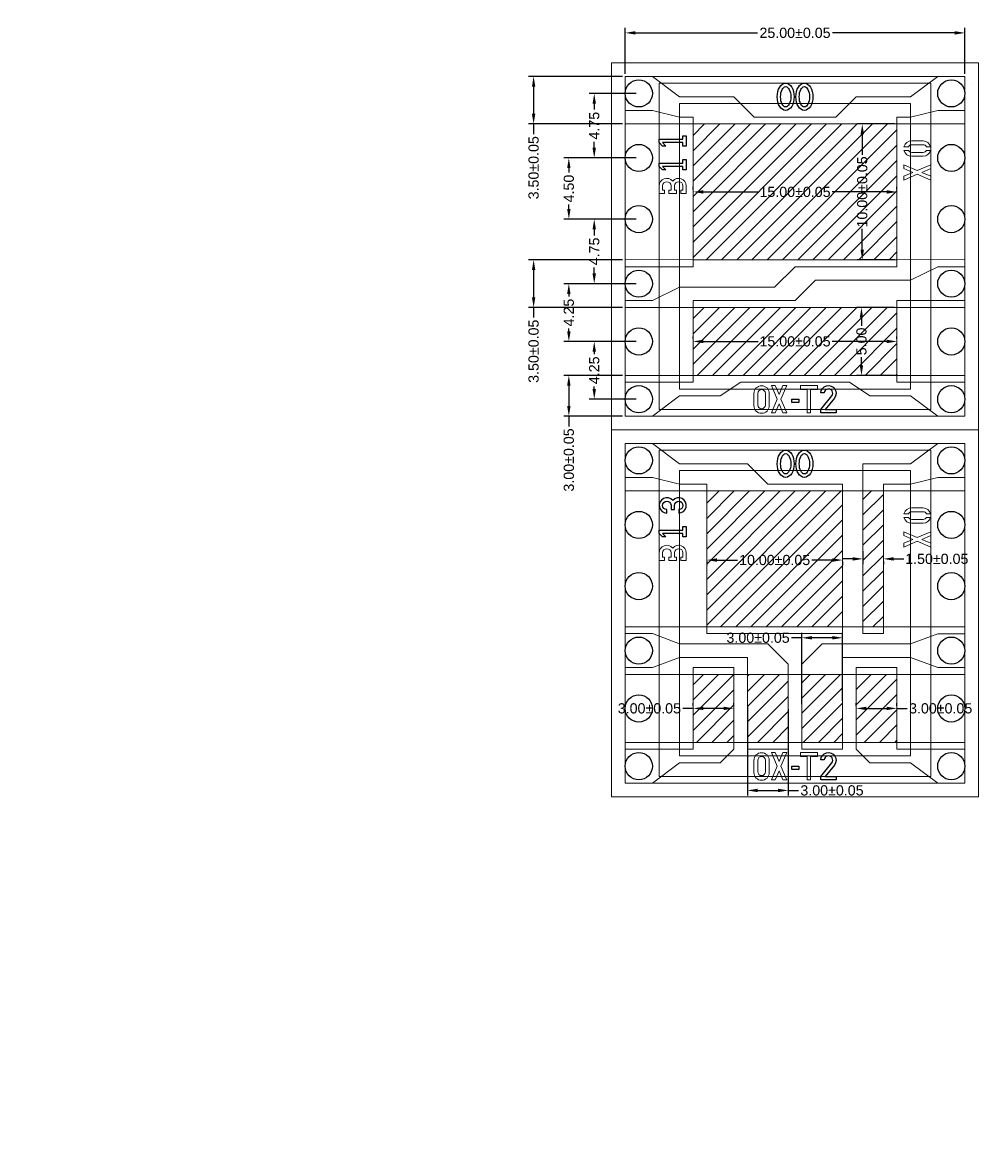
# Model space of a CAD drawing. Header units: millimetres. Extents: x -70 to 54, y -53 to 30.
# Drawn here: x -70.4 to -0.1, y -52.7 to 30 of the extents above; entities that cross this region are included whole.
import ezdxf

# ---------------------------------------------------------------- set-up
doc = ezdxf.new("R2010")
doc.units = ezdxf.units.MM
for name, color, linetype in [('Active Device Area', 171, 'Continuous'), ('Electrodes', 50, 'Continuous'), ('Encapsulation Can', 80, 'Continuous'), ('Glass Dimensions', 9, 'Continuous'), ('Glass Edges', 7, 'Continuous'), ('ITO', 4, 'Continuous'), ('ITO Dimensions', 132, 'Continuous'), ('Metal Dimensions', 12, 'Continuous'), ('Metal Mask edges', 1, 'Continuous')]:
    doc.layers.add(name, color=color, linetype=linetype)
doc.layers.add('Electrodes Dimensions', color=52, linetype='Continuous', lineweight=25)
doc.styles.add('DIMTEXT', font='arial.ttf')
doc.dimstyles.get("Standard").update_dxf_attribs({"dimscale": 0.15, "dimtxt": 5, "dimasz": 5, "dimexe": 2.5, "dimexo": 1.25, "dimgap": 1.25, "dimtad": 0, "dimzin": 0, "dimdsep": 46, "dimtxsty": 'DIMTEXT', "dimsah": 1, "dimcen": 4, "dimazin": 0, "dimtol": 1, "dimtp": 0.05, "dimtm": 0.05, "dimtfac": 1, "dimtofl": 0, "dimtmove": 0, "dimatfit": 3, "dimfxl": 1, "dimtolj": 1, "dimtzin": 0, "dimarcsym": 0})
doc.dimstyles.new('STANDARD$0', dxfattribs={"dimscale": 0.15, "dimtxt": 5, "dimasz": 5, "dimexe": 2.5, "dimexo": 1.25, "dimgap": 1.25, "dimtad": 0, "dimzin": 0, "dimdsep": 46, "dimtxsty": 'DIMTEXT', "dimsah": 1, "dimcen": 4, "dimazin": 0, "dimtol": 1, "dimtp": 0.05, "dimtm": 0.05, "dimtfac": 1, "dimtofl": 0, "dimtmove": 0, "dimatfit": 3, "dimfxl": 1, "dimtolj": 1, "dimtzin": 0, "dimarcsym": 0})

# ---------------------------------------------------------------- blocks, each defined once
blk = doc.blocks.new('*D4')
at = {"layer": 'ITO Dimensions', "color": 0, "linetype": 'ByBlock', "lineweight": -2, "transparency": 16777216}
for p, q in [((-6.188, 22.5), (-8.927, 22.5)), ((-8.552, 21.75), (-8.552, 20.225)), ((-8.552, 13.25), (-8.552, 14.775)), ((-6.188, 12.5), (-8.927, 12.5))]:
    blk.add_line(p, q, dxfattribs=at)
at = {"layer": 'ITO Dimensions', "color": 0, "transparency": 16777216}
for points in [[(-8.427, 21.75), (-8.677, 21.75), (-8.552, 22.5)], [(-8.677, 13.25), (-8.427, 13.25), (-8.552, 12.5)]]:
    blk.add_solid(points, dxfattribs=at)
at = {"layer": 'ITO Dimensions', "color": 0, "lineweight": 0, "transparency": 16777216, "insert": (-8.552, 17.5), "char_height": 0.75, "attachment_point": 5, "rotation": 90, "style": 'DIMTEXT'}
blk.add_mtext('\\A1;10.00%%p0.05', dxfattribs=at)
blk = doc.blocks.new('*D5')
at = {"layer": 'ITO Dimensions', "color": 0, "linetype": 'ByBlock', "lineweight": -2, "transparency": 16777216}
for p, q in [((-6.188, 9), (-8.985, 9)), ((-8.61, 8.25), (-8.61, 7.659)), ((-8.61, 4.75), (-8.61, 5.341)), ((-6.188, 4), (-8.985, 4))]:
    blk.add_line(p, q, dxfattribs=at)
at = {"layer": 'ITO Dimensions', "color": 0, "transparency": 16777216}
for points in [[(-8.485, 8.25), (-8.735, 8.25), (-8.61, 9)], [(-8.735, 4.75), (-8.485, 4.75), (-8.61, 4)]]:
    blk.add_solid(points, dxfattribs=at)
at = {"layer": 'ITO Dimensions', "color": 0, "lineweight": 0, "transparency": 16777216, "insert": (-8.61, 6.5), "char_height": 0.75, "attachment_point": 5, "rotation": 90, "style": 'DIMTEXT'}
blk.add_mtext('\\A1;5.00', dxfattribs=at)
blk = doc.blocks.new('*D6')
at = {"layer": 'Metal Dimensions', "color": 0, "linetype": 'ByBlock', "lineweight": -2, "transparency": 16777216}
for p, q in [((-21, 17.6875), (-21, 17.875)), ((-20.25, 17.5), (-16.22475, 17.5)), ((-6.75, 17.5), (-10.77525, 17.5)), ((-6, 17.6875), (-6, 17.875))]:
    blk.add_line(p, q, dxfattribs=at)
at = {"layer": 'Metal Dimensions', "color": 0, "transparency": 16777216}
for points in [[(-20.25, 17.625), (-20.25, 17.375), (-21, 17.5)], [(-6.75, 17.375), (-6.75, 17.625), (-6, 17.5)]]:
    blk.add_solid(points, dxfattribs=at)
at = {"layer": 'Metal Dimensions', "color": 0, "lineweight": 0, "transparency": 16777216, "insert": (-13.5, 17.5), "char_height": 0.75, "attachment_point": 5, "style": 'DIMTEXT'}
blk.add_mtext('\\A1;15.00%%p0.05', dxfattribs=at)
blk = doc.blocks.new('*D7')
at = {"layer": 'Metal Dimensions', "color": 0, "linetype": 'ByBlock', "lineweight": -2, "transparency": 16777216}
for p, q in [((-21, 6.6875), (-21, 6.875)), ((-6, 6.6875), (-6, 6.875)), ((-20.25, 6.5), (-16.22475, 6.5)), ((-6.75, 6.5), (-10.77525, 6.5))]:
    blk.add_line(p, q, dxfattribs=at)
at = {"layer": 'Metal Dimensions', "color": 0, "transparency": 16777216}
for points in [[(-20.25, 6.625), (-20.25, 6.375), (-21, 6.5)], [(-6.75, 6.375), (-6.75, 6.625), (-6, 6.5)]]:
    blk.add_solid(points, dxfattribs=at)
at = {"layer": 'Metal Dimensions', "color": 0, "lineweight": 0, "transparency": 16777216, "insert": (-13.5, 6.5), "char_height": 0.75, "attachment_point": 5, "style": 'DIMTEXT'}
blk.add_mtext('\\A1;15.00%%p0.05', dxfattribs=at)
blk = doc.blocks.new('*D8')
at = {"layer": 'Metal Dimensions', "color": 0, "linetype": 'ByBlock', "lineweight": -2, "transparency": 16777216}
for p, q in [((-20, -9.688), (-20, -9.96)), ((-19.25, -9.585), (-17.725, -9.585)), ((-10.75, -9.585), (-12.275, -9.585)), ((-10, -9.688), (-10, -9.96))]:
    blk.add_line(p, q, dxfattribs=at)
at = {"layer": 'Metal Dimensions', "color": 0, "transparency": 16777216}
for points in [[(-19.25, -9.46), (-19.25, -9.71), (-20, -9.585)], [(-10.75, -9.71), (-10.75, -9.46), (-10, -9.585)]]:
    blk.add_solid(points, dxfattribs=at)
at = {"layer": 'Metal Dimensions', "color": 0, "lineweight": 0, "transparency": 16777216, "insert": (-15, -9.585), "char_height": 0.75, "attachment_point": 5, "style": 'DIMTEXT'}
blk.add_mtext('\\A1;10.00%%p0.05', dxfattribs=at)
blk = doc.blocks.new('*D9')
at = {"layer": 'Metal Dimensions', "color": 0, "linetype": 'ByBlock', "lineweight": -2, "transparency": 16777216}
for p, q in [((-21, -20.5), (-21.75, -20.5)), ((-21, -20.3125), (-21, -20.125)), ((-18.75, -20.5), (-20.25, -20.5)), ((-18, -20.3125), (-18, -20.125))]:
    blk.add_line(p, q, dxfattribs=at)
at = {"layer": 'Metal Dimensions', "color": 0, "transparency": 16777216}
for points in [[(-20.25, -20.375), (-20.25, -20.625), (-21, -20.5)], [(-18.75, -20.625), (-18.75, -20.375), (-18, -20.5)]]:
    blk.add_solid(points, dxfattribs=at)
at = {"layer": 'Metal Dimensions', "color": 0, "lineweight": 0, "transparency": 16777216, "insert": (-24.218625, -20.5), "char_height": 0.75, "attachment_point": 5, "style": 'DIMTEXT'}
blk.add_mtext('\\A1;3.00%%p0.05', dxfattribs=at)
blk = doc.blocks.new('*D10')
at = {"layer": 'Metal Dimensions', "color": 0, "linetype": 'ByBlock', "lineweight": -2, "transparency": 16777216}
for p, q in [((-17, -20.312), (-17, -26.911)), ((-14, -20.562), (-14, -26.911)), ((-16.25, -26.536), (-14.75, -26.536)), ((-14, -26.536), (-13.25, -26.536))]:
    blk.add_line(p, q, dxfattribs=at)
at = {"layer": 'Metal Dimensions', "color": 0, "lineweight": 0, "transparency": 16777216}
for points in [[(-16.25, -26.411), (-16.25, -26.661), (-17, -26.536)], [(-14.75, -26.411), (-14.75, -26.661), (-14, -26.536)]]:
    blk.add_solid(points, dxfattribs=at)
at = {"layer": 'Metal Dimensions', "color": 0, "lineweight": 0, "transparency": 16777216, "insert": (-10.779, -26.536), "char_height": 0.75, "attachment_point": 5, "style": 'DIMTEXT'}
blk.add_mtext('\\A1;3.00±0.05', dxfattribs=at)
blk = doc.blocks.new('*D11')
at = {"layer": 'Metal Dimensions', "color": 0, "linetype": 'ByBlock', "lineweight": -2, "transparency": 16777216}
for p, q in [((-13, -15.304), (-13.75, -15.304)), ((-13, -20.188), (-13, -14.929)), ((-10.75, -15.304), (-12.25, -15.304)), ((-10, -19.938), (-10, -14.929))]:
    blk.add_line(p, q, dxfattribs=at)
at = {"layer": 'Metal Dimensions', "color": 0, "transparency": 16777216}
for points in [[(-12.25, -15.179), (-12.25, -15.429), (-13, -15.304)], [(-10.75, -15.429), (-10.75, -15.179), (-10, -15.304)]]:
    blk.add_solid(points, dxfattribs=at)
at = {"layer": 'Metal Dimensions', "color": 0, "lineweight": 0, "transparency": 16777216, "insert": (-16.219, -15.304), "char_height": 0.75, "attachment_point": 5, "style": 'DIMTEXT'}
blk.add_mtext('\\A1;3.00%%p0.05', dxfattribs=at)
blk = doc.blocks.new('*D12')
at = {"layer": 'Metal Dimensions', "color": 0, "linetype": 'ByBlock', "lineweight": -2, "transparency": 16777216}
for p, q in [((-9, -20.3125), (-9, -20.125)), ((-8.25, -20.5), (-6.75, -20.5)), ((-6, -20.3125), (-6, -20.125)), ((-6, -20.5), (-5.25, -20.5))]:
    blk.add_line(p, q, dxfattribs=at)
at = {"layer": 'Metal Dimensions', "color": 0, "transparency": 16777216}
for points in [[(-8.25, -20.375), (-8.25, -20.625), (-9, -20.5)], [(-6.75, -20.625), (-6.75, -20.375), (-6, -20.5)]]:
    blk.add_solid(points, dxfattribs=at)
at = {"layer": 'Metal Dimensions', "color": 0, "lineweight": 0, "transparency": 16777216, "insert": (-2.781375, -20.5), "char_height": 0.75, "attachment_point": 5, "style": 'DIMTEXT'}
blk.add_mtext('\\A1;3.00%%p0.05', dxfattribs=at)
blk = doc.blocks.new('*D13')
at = {"layer": 'Metal Dimensions', "color": 0, "linetype": 'ByBlock', "lineweight": -2, "transparency": 16777216}
for p, q in [((-8.5, -8.9375), (-8.5, -9.875)), ((-9.25, -9.5), (-10, -9.5)), ((-7, -9.6875), (-7, -9.875)), ((-6.25, -9.5), (-5.5, -9.5))]:
    blk.add_line(p, q, dxfattribs=at)
at = {"layer": 'Metal Dimensions', "color": 0, "transparency": 16777216}
for points in [[(-9.25, -9.625), (-9.25, -9.375), (-8.5, -9.5)], [(-6.25, -9.375), (-6.25, -9.625), (-7, -9.5)]]:
    blk.add_solid(points, dxfattribs=at)
at = {"layer": 'Metal Dimensions', "color": 0, "lineweight": 0, "transparency": 16777216, "insert": (-3.06625, -9.5), "char_height": 0.75, "attachment_point": 5, "style": 'DIMTEXT'}
blk.add_mtext('\\A1;1.50%%p0.05', dxfattribs=at)
blk = doc.blocks.new('*D22')
at = {"layer": 'Electrodes Dimensions', "color": 0, "linetype": 'ByBlock', "lineweight": -2, "transparency": 16777216}
for p, q in [((-25.187, 24.75), (-28.652, 24.75)), ((-28.277, 24), (-28.277, 23.554)), ((-28.277, 20.75), (-28.277, 21.196)), ((-25.187, 20), (-28.652, 20))]:
    blk.add_line(p, q, dxfattribs=at)
at = {"layer": 'Electrodes Dimensions', "color": 0, "lineweight": 0, "transparency": 16777216}
for points in [[(-28.402, 24), (-28.152, 24), (-28.277, 24.75)], [(-28.402, 20.75), (-28.152, 20.75), (-28.277, 20)]]:
    blk.add_solid(points, dxfattribs=at)
at = {"layer": 'Electrodes Dimensions', "color": 0, "transparency": 16777216, "insert": (-28.277, 22.375), "char_height": 0.75, "attachment_point": 5, "rotation": 90, "style": 'DIMTEXT'}
blk.add_mtext('\\A1;4.75', dxfattribs=at)
blk = doc.blocks.new('*D23')
at = {"layer": 'Electrodes Dimensions', "color": 0, "linetype": 'ByBlock', "lineweight": -2, "transparency": 16777216}
for p, q in [((-25.187, 20), (-30.521, 20)), ((-30.146, 19.25), (-30.146, 18.925)), ((-30.146, 16.25), (-30.146, 16.575)), ((-25.187, 15.5), (-30.521, 15.5))]:
    blk.add_line(p, q, dxfattribs=at)
at = {"layer": 'Electrodes Dimensions', "color": 0, "lineweight": 0, "transparency": 16777216}
for points in [[(-30.271, 19.25), (-30.021, 19.25), (-30.146, 20)], [(-30.271, 16.25), (-30.021, 16.25), (-30.146, 15.5)]]:
    blk.add_solid(points, dxfattribs=at)
at = {"layer": 'Electrodes Dimensions', "color": 0, "transparency": 16777216, "insert": (-30.146, 17.75), "char_height": 0.75, "attachment_point": 5, "rotation": 90, "style": 'DIMTEXT'}
blk.add_mtext('\\A1;4.50', dxfattribs=at)
blk = doc.blocks.new('*D24')
at = {"layer": 'Electrodes Dimensions', "color": 0, "linetype": 'ByBlock', "lineweight": -2, "transparency": 16777216}
for p, q in [((-25.187, 15.5), (-28.652, 15.5)), ((-28.277, 14.75), (-28.277, 14.304)), ((-28.277, 11.5), (-28.277, 11.946)), ((-25.187, 10.75), (-28.652, 10.75))]:
    blk.add_line(p, q, dxfattribs=at)
at = {"layer": 'Electrodes Dimensions', "color": 0, "lineweight": 0, "transparency": 16777216}
for points in [[(-28.402, 14.75), (-28.152, 14.75), (-28.277, 15.5)], [(-28.402, 11.5), (-28.152, 11.5), (-28.277, 10.75)]]:
    blk.add_solid(points, dxfattribs=at)
at = {"layer": 'Electrodes Dimensions', "color": 0, "transparency": 16777216, "insert": (-28.277, 13.125), "char_height": 0.75, "attachment_point": 5, "rotation": 90, "style": 'DIMTEXT'}
blk.add_mtext('\\A1;4.75', dxfattribs=at)
blk = doc.blocks.new('*D25')
at = {"layer": 'Electrodes Dimensions', "color": 0, "linetype": 'ByBlock', "lineweight": -2, "transparency": 16777216}
for p, q in [((-25.187, 10.75), (-30.521, 10.75)), ((-30.146, 10), (-30.146, 9.804)), ((-30.146, 7.25), (-30.146, 7.446)), ((-25.187, 6.5), (-30.521, 6.5))]:
    blk.add_line(p, q, dxfattribs=at)
at = {"layer": 'Electrodes Dimensions', "color": 0, "lineweight": 0, "transparency": 16777216}
for points in [[(-30.271, 10), (-30.021, 10), (-30.146, 10.75)], [(-30.271, 7.25), (-30.021, 7.25), (-30.146, 6.5)]]:
    blk.add_solid(points, dxfattribs=at)
at = {"layer": 'Electrodes Dimensions', "color": 0, "transparency": 16777216, "insert": (-30.146, 8.625), "char_height": 0.75, "attachment_point": 5, "rotation": 90, "style": 'DIMTEXT'}
blk.add_mtext('\\A1;4.25', dxfattribs=at)
blk = doc.blocks.new('*D26')
at = {"layer": 'Electrodes Dimensions', "color": 0, "linetype": 'ByBlock', "lineweight": -2, "transparency": 16777216}
for p, q in [((-25.187, 6.5), (-28.652, 6.5)), ((-28.277, 5.75), (-28.277, 5.554)), ((-28.277, 3), (-28.277, 3.196)), ((-25.187, 2.25), (-28.652, 2.25))]:
    blk.add_line(p, q, dxfattribs=at)
at = {"layer": 'Electrodes Dimensions', "color": 0, "lineweight": 0, "transparency": 16777216}
for points in [[(-28.402, 5.75), (-28.152, 5.75), (-28.277, 6.5)], [(-28.402, 3), (-28.152, 3), (-28.277, 2.25)]]:
    blk.add_solid(points, dxfattribs=at)
at = {"layer": 'Electrodes Dimensions', "color": 0, "transparency": 16777216, "insert": (-28.277, 4.375), "char_height": 0.75, "attachment_point": 5, "rotation": 90, "style": 'DIMTEXT'}
blk.add_mtext('\\A1;4.25', dxfattribs=at)
blk = doc.blocks.new('*D28')
at = {"layer": 'ITO Dimensions', "color": 0, "linetype": 'ByBlock', "lineweight": -2, "transparency": 16777216}
for p, q in [((-26.188, 26), (-33.113, 26)), ((-32.738, 25.25), (-32.738, 23.25)), ((-26.188, 22.5), (-33.113, 22.5)), ((-32.738, 22.5), (-32.738, 21.75))]:
    blk.add_line(p, q, dxfattribs=at)
at = {"layer": 'ITO Dimensions', "color": 0, "lineweight": 0, "transparency": 16777216}
for points in [[(-32.863, 25.25), (-32.613, 25.25), (-32.738, 26)], [(-32.863, 23.25), (-32.613, 23.25), (-32.738, 22.5)]]:
    blk.add_solid(points, dxfattribs=at)
at = {"layer": 'ITO Dimensions', "color": 0, "lineweight": 0, "transparency": 16777216, "insert": (-32.738, 19.279), "char_height": 0.75, "attachment_point": 5, "rotation": 90, "style": 'DIMTEXT'}
blk.add_mtext('\\A1;3.50±0.05', dxfattribs=at)
blk = doc.blocks.new('*D29')
at = {"layer": 'ITO Dimensions', "color": 0, "linetype": 'ByBlock', "lineweight": -2, "transparency": 16777216}
for p, q in [((-26.188, 4), (-30.521, 4)), ((-30.146, 3.25), (-30.146, 1.75)), ((-26.188, 1), (-30.521, 1)), ((-30.146, 1), (-30.146, 0.25))]:
    blk.add_line(p, q, dxfattribs=at)
at = {"layer": 'ITO Dimensions', "color": 0, "lineweight": 0, "transparency": 16777216}
for points in [[(-30.271, 3.25), (-30.021, 3.25), (-30.146, 4)], [(-30.271, 1.75), (-30.021, 1.75), (-30.146, 1)]]:
    blk.add_solid(points, dxfattribs=at)
at = {"layer": 'ITO Dimensions', "color": 0, "lineweight": 0, "transparency": 16777216, "insert": (-30.146, -2.221), "char_height": 0.75, "attachment_point": 5, "rotation": 90, "style": 'DIMTEXT'}
blk.add_mtext('\\A1;3.00±0.05', dxfattribs=at)
blk = doc.blocks.new('*D30')
at = {"layer": 'ITO Dimensions', "color": 0, "linetype": 'ByBlock', "lineweight": -2, "transparency": 16777216}
for p, q in [((-26.188, 12.5), (-33.113, 12.5)), ((-32.738, 11.75), (-32.738, 9.75)), ((-26.188, 9), (-33.113, 9)), ((-32.738, 9), (-32.738, 8.25))]:
    blk.add_line(p, q, dxfattribs=at)
at = {"layer": 'ITO Dimensions', "color": 0, "lineweight": 0, "transparency": 16777216}
for points in [[(-32.863, 11.75), (-32.613, 11.75), (-32.738, 12.5)], [(-32.863, 9.75), (-32.613, 9.75), (-32.738, 9)]]:
    blk.add_solid(points, dxfattribs=at)
at = {"layer": 'ITO Dimensions', "color": 0, "lineweight": 0, "transparency": 16777216, "insert": (-32.738, 5.779), "char_height": 0.75, "attachment_point": 5, "rotation": 90, "style": 'DIMTEXT'}
blk.add_mtext('\\A1;3.50±0.05', dxfattribs=at)
blk = doc.blocks.new('*D32')
at = {"layer": 'Glass Dimensions', "color": 0, "linetype": 'ByBlock', "lineweight": -2, "transparency": 16777216}
for p, q in [((-26, 26.188), (-26, 29.577)), ((-25.25, 29.202), (-16.269, 29.202)), ((-1.75, 29.202), (-10.731, 29.202)), ((-1, 26.188), (-1, 29.577))]:
    blk.add_line(p, q, dxfattribs=at)
at = {"layer": 'Glass Dimensions', "color": 0, "lineweight": 0, "transparency": 16777216}
for points in [[(-25.25, 29.327), (-25.25, 29.077), (-26, 29.202)], [(-1.75, 29.327), (-1.75, 29.077), (-1, 29.202)]]:
    blk.add_solid(points, dxfattribs=at)
at = {"layer": 'Glass Dimensions', "color": 0, "lineweight": 0, "transparency": 16777216, "insert": (-13.5, 29.202), "char_height": 0.75, "attachment_point": 5, "style": 'DIMTEXT'}
blk.add_mtext('\\A1;25.00±0.05', dxfattribs=at)

msp = doc.modelspace()

# ---------------------------------------------------------------- hatches: boundary and pattern name
at = {"layer": 'Active Device Area', "lineweight": 0}
h = msp.add_hatch(dxfattribs=at)
h.set_pattern_fill('ANSI31', color=256, scale=0.25)
h.paths.add_polyline_path([(-6, 22.5), (-21, 22.5), (-21, 12.514), (-6, 12.514)])
h.paths.add_polyline_path([(18.5, 22.5), (8.5, 22.5), (8.5, 12.5), (18.5, 12.5)])
h.paths.add_polyline_path([(-6, 9), (-21, 9), (-21, 4), (-6, 4)])
h.paths.add_polyline_path([(-10, -4.5), (-20, -4.5), (-20, -14.5), (-10, -14.5)])
h.paths.add_polyline_path([(-7, -4.5), (-8.5, -4.5), (-8.5, -14.5), (-7, -14.5)])
h.paths.add_polyline_path([(17.5, -4.5), (7.5, -4.5), (7.5, -14.5), (17.5, -14.5)])
h.paths.add_polyline_path([(19.5, -4.5), (18.5, -4.5), (18.5, -14.5), (19.5, -14.5)])
h.paths.add_polyline_path([(-18, -18), (-21, -18), (-21, -23), (-18, -23)])
h.paths.add_polyline_path([(-14, -18), (-17, -18), (-17, -23), (-14, -23)])
h.paths.add_polyline_path([(-10, -18), (-13, -18), (-13, -23), (-10, -23)])
h.paths.add_polyline_path([(-6, -18), (-9, -18), (-9, -23), (-6, -23)])
h.paths.add_polyline_path([(8.5, -18), (7.5, -18), (7.5, -23), (8.5, -23)])
h.paths.add_polyline_path([(10.5, -18), (9.5, -18), (9.5, -23), (10.5, -23)])
h.paths.add_polyline_path([(16.5, -18), (14.5, -18), (14.5, -23), (16.5, -23)])
h.paths.add_polyline_path([(19.5, -18), (17.5, -18), (17.5, -23), (19.5, -23)])
at = {"layer": 'Glass Dimensions', "lineweight": 0}
h = msp.add_hatch(dxfattribs=at)
h.set_pattern_fill('ANSI31', color=256, scale=0.25)
h.paths.add_polyline_path([(10.658, 16.99), (16.27, 16.99), (16.27, 18.536), (10.658, 18.536)], flags=9)
h.paths.add_polyline_path([(7.985, 6.222), (13.013, 6.222), (13.013, 7.767), (7.985, 7.767)], flags=9)
h.paths.add_polyline_path([(13.985, 6.222), (19.013, 6.222), (19.013, 7.767), (13.985, 7.767)], flags=9)
h.paths.add_polyline_path([(-7.774, 14.658), (-7.774, 20.27), (-9.319, 20.27), (-9.319, 14.658)], flags=9)
h.paths.add_polyline_path([(-7.832, 5.296), (-7.832, 7.71), (-9.377, 7.71), (-9.377, 5.296)], flags=9)
h.paths.add_polyline_path([(-16.342, 16.722), (-10.73, 16.722), (-10.73, 18.267), (-16.342, 18.267)], flags=9)
h.paths.add_polyline_path([(-16.342, 5.722), (-10.73, 5.722), (-10.73, 7.267), (-16.342, 7.267)], flags=9)
h.paths.add_polyline_path([(-17.842, -10.364), (-12.23, -10.364), (-12.23, -8.818), (-17.842, -8.818)], flags=9)
h.paths.add_polyline_path([(-26.734, -21.278), (-21.705, -21.278), (-21.705, -19.732), (-26.734, -19.732)], flags=9)
h.paths.add_polyline_path([(-13.294, -27.314), (-8.266, -27.314), (-8.266, -25.769), (-13.294, -25.769)], flags=9)
h.paths.add_polyline_path([(-18.734, -16.082), (-13.705, -16.082), (-13.705, -14.536), (-18.734, -14.536)], flags=9)
h.paths.add_polyline_path([(-5.297, -21.278), (-0.268, -21.278), (-0.268, -19.732), (-5.297, -19.732)], flags=9)
h.paths.add_polyline_path([(-5.617, -10.278), (-0.588, -10.278), (-0.588, -8.733), (-5.617, -8.733)], flags=9)
h.paths.add_polyline_path([(1.016, -21.175), (6.044, -21.175), (6.044, -19.63), (1.016, -19.63)], flags=9)
h.paths.add_polyline_path([(11.886, -27.364), (16.914, -27.364), (16.914, -25.818), (11.886, -25.818)], flags=9)
h.paths.add_polyline_path([(8.766, -16.274), (13.794, -16.274), (13.794, -14.728), (8.766, -14.728)], flags=9)
h.paths.add_polyline_path([(20.217, -21.278), (25.245, -21.278), (25.245, -19.733), (20.217, -19.733)], flags=9)
h.paths.add_polyline_path([(20.883, -10.604), (25.912, -10.604), (25.912, -9.058), (20.883, -9.058)], flags=9)
h.paths.add_polyline_path([(9.658, -10.278), (15.27, -10.278), (15.27, -8.733), (9.658, -8.733)], flags=9)
h.paths.add_polyline_path([(-27.499, 21.182), (-27.499, 23.596), (-29.044, 23.596), (-29.044, 21.182)], flags=9)
h.paths.add_polyline_path([(-29.367, 16.561), (-29.367, 18.975), (-30.913, 18.975), (-30.913, 16.561)], flags=9)
h.paths.add_polyline_path([(-27.499, 11.932), (-27.499, 14.346), (-29.044, 14.346), (-29.044, 11.932)], flags=9)
h.paths.add_polyline_path([(-29.367, 7.432), (-29.367, 9.846), (-30.913, 9.846), (-30.913, 7.432)], flags=9)
h.paths.add_polyline_path([(-27.499, 3.182), (-27.499, 5.596), (-29.044, 5.596), (-29.044, 3.182)], flags=9)
h.paths.add_polyline_path([(-31.96, 16.763), (-31.96, 21.792), (-33.505, 21.792), (-33.505, 16.763)], flags=9)
h.paths.add_polyline_path([(-29.368, -4.737), (-29.368, 0.292), (-30.913, 0.292), (-30.913, -4.737)], flags=9)
h.paths.add_polyline_path([(-31.96, 3.263), (-31.96, 8.292), (-33.505, 8.292), (-33.505, 3.263)], flags=9)
h.paths.add_polyline_path([(-16.3, 28.424), (-10.689, 28.424), (-10.689, 29.969), (-16.3, 29.969)], flags=9)
h.paths.add_polyline_path([(29.933, 10.7), (29.933, 16.311), (28.388, 16.311), (28.388, 10.7)], flags=9)
h.paths.add_polyline_path([(39.222, 10.635), (48.727, 10.635), (48.727, 12.696), (39.222, 12.696)], flags=9)
h.paths.add_polyline_path([(39.187, 14.168), (49.235, 14.168), (49.235, 16.228), (39.187, 16.228)], flags=9)
h.paths.add_polyline_path([(39.193, 17.493), (47.222, 17.493), (47.222, 19.554), (39.193, 19.554)], flags=9)
h.paths.add_polyline_path([(39.19, 20.54), (47.143, 20.54), (47.143, 22.601), (39.19, 22.601)], flags=9)
h.paths.add_polyline_path([(39.187, 23.844), (54.207, 23.844), (54.207, 25.905), (39.187, 25.905)], flags=9)
h.paths.add_polyline_path([(-69.955, -52.662), (-0.82, -52.662), (-0.82, -50.695), (-69.955, -50.695)], flags=9)
h.paths.add_polyline_path([(-70.233, -49.62), (-44.204, -49.62), (-44.204, -47.291), (-70.233, -47.291)], flags=9)
h.paths.add_polyline_path([(-70.358, -46.836), (3.451, -46.836), (3.451, -44.54), (-70.358, -44.54)], flags=9)
h.paths.add_polyline_path([(-69.942, -42.987), (14.114, -42.987), (14.114, -40.037), (-69.942, -40.037)], flags=9)

# ---------------------------------------------------------------- linework, layer by layer
at = {"layer": 'Active Device Area', "lineweight": 0}
for points in [[(-21, 22.5), (-6, 22.5), (-6, 12.514), (-21, 12.514)], [(-20, -4.5), (-10, -4.5), (-10, -14.5), (-20, -14.5)], [(-8.5, -4.5), (-7, -4.5), (-7, -14.5), (-8.5, -14.5)]]:
    msp.add_lwpolyline(points, close=True, dxfattribs=at)
at = {"layer": 'Electrodes'}
for centre in [(-25, 24.75), (-2, 24.75), (-25, 20), (-2, 20), (-25, 15.5), (-2, 15.5), (-25, 10.75), (-2, 10.75), (-25, 6.5), (-2, 6.5), (-25, 2.25), (-2, 2.25), (-25, -2.25), (-2, -2.25), (-25, -7), (-2, -7), (-25, -11.5), (-2, -11.5), (-25, -16.25), (-2, -16.25), (-25, -20.5), (-2, -20.5), (-25, -24.75), (-2, -24.75)]:
    msp.add_circle(centre, 1, dxfattribs=at)
at = {"layer": 'Encapsulation Can', "linetype": 'Continuous', "lineweight": 0}
for p, q in [((-23.5, 25.5, 0.55), (-23.5, 25.5, -0.55)), ((-3.5, 25.5, 0.55), (-3.5, 25.5, -0.55)), ((-0.5, 25.5, 0.55), (-0.5, 25.5, -0.55)), ((-22, 24, 0.55), (-22, 24)), ((-5, 24, 0.55), (-5, 24)), ((-22, 3, 0.55), (-22, 3)), ((-5, 3, 0.55), (-5, 3)), ((-23.5, 1.5, 0.55), (-23.5, 1.5, -0.55)), ((-3.5, 1.5, 0.55), (-3.5, 1.5, -0.55)), ((-0.5, 1.5, 0.55), (-0.5, 1.5, -0.55)), ((-23.5, -1.5, 0.55), (-23.5, -1.5, -0.55)), ((-3.5, -1.5, 0.55), (-3.5, -1.5, -0.55)), ((-22, -3, 0.55), (-22, -3)), ((-5, -3, 0.55), (-5, -3)), ((-22, -24, 0.55), (-22, -24)), ((-5, -24, 0.55), (-5, -24)), ((-23.5, -25.5, 0.55), (-23.5, -25.5, -0.55)), ((-3.5, -25.5, 0.55), (-3.5, -25.5, -0.55))]:
    msp.add_line(p, q, dxfattribs=at)
at = {"layer": 'Encapsulation Can', "linetype": 'Continuous', "lineweight": 0, "flags": 128}
for points in [[(-23.5, 25.5), (-3.5, 25.5), (-3.5, 1.5), (-23.5, 1.5)], [(-23.5, 25.5), (-3.5, 25.5), (-3.5, 1.5), (-23.5, 1.5)], [(-22, 24), (-5, 24), (-5, 3), (-22, 3)], [(-22, 24), (-5, 24), (-5, 3), (-22, 3)], [(-23.5, -1.5), (-3.5, -1.5), (-3.5, -25.5), (-23.5, -25.5)], [(-23.5, -1.5), (-3.5, -1.5), (-3.5, -25.5), (-23.5, -25.5)], [(-22, -3), (-5, -3), (-5, -24), (-22, -24)], [(-22, -3), (-5, -3), (-5, -24), (-22, -24)]]:
    msp.add_lwpolyline(points, close=True, dxfattribs=at)
at = {"layer": 'Glass Edges', "linetype": 'Continuous', "lineweight": 0, "flags": 128}
for points in [[(-26, 26), (-1, 26), (-1, 1), (-26, 1)], [(-26, -1), (-1, -1), (-1, -26), (-26, -26)]]:
    msp.add_lwpolyline(points, close=True, dxfattribs=at)
at = {"layer": 'ITO', "linetype": 'Continuous', "lineweight": 0, "flags": 128}
for points in [[(-26, 22.5), (-1, 22.5), (-1, 12.517), (-26, 12.5), (-26, 22.5)], [(-26, 9), (-26, 4), (-1, 4), (-1, 9), (-3, 9), (-5, 9), (-22, 9), (-24, 9), (-26, 9)], [(-26, -4.5), (-1, -4.5), (-1, -14.5), (-26, -14.5), (-26, -4.5)], [(-26, -18), (-26, -23), (-1, -23), (-1, -18), (-26, -18)]]:
    msp.add_lwpolyline(points, dxfattribs=at)
at = {"layer": 'ITO', "lineweight": 0}
for points in [[(-16.521, 2.678), (-16.521, 1.775, 1), (-15.396, 1.775), (-15.396, 2.678, 1), (-16.521, 2.678)], [(-16.24, 2.678), (-16.24, 1.834, 1), (-15.677, 1.834), (-15.677, 2.678, 1), (-16.24, 2.678)], [(-16.521, -24.322), (-16.521, -25.225, 1), (-15.396, -25.225), (-15.396, -24.322, 1), (-16.521, -24.322)], [(-16.24, -24.322), (-16.24, -25.166, 1), (-15.677, -25.166), (-15.677, -24.322, 1), (-16.24, -24.322)]]:
    msp.add_lwpolyline(points, format="xyb", close=True, dxfattribs=at)
for points in [[(-15.24, 1.25), (-14.818, 2.25), (-15.24, 3.25), (-14.959, 3.25), (-14.678, 2.584), (-14.395, 3.25), (-14.115, 3.25), (-14.537, 2.25), (-14.115, 1.25), (-14.395, 1.25), (-14.678, 1.919), (-14.959, 1.25), (-15.24, 1.25)], [(-15.24, 3.25), (-14.959, 3.25), (-14.678, 2.584), (-14.395, 3.25), (-14.115, 3.25), (-14.537, 2.25), (-14.115, 1.25), (-14.395, 1.25), (-14.678, 1.919), (-14.959, 1.25), (-15.24, 1.25), (-14.818, 2.25), (-15.24, 3.25)], [(-13.105, 3.25), (-11.855, 3.25), (-11.855, 2.959), (-12.355, 2.959), (-12.355, 1.25), (-12.605, 1.25), (-12.605, 2.959), (-13.105, 2.959), (-13.105, 3.25)], [(-15.24, -25.75), (-14.818, -24.75), (-15.24, -23.75), (-14.959, -23.75), (-14.678, -24.416), (-14.395, -23.75), (-14.115, -23.75), (-14.537, -24.75), (-14.115, -25.75), (-14.395, -25.75), (-14.678, -25.081), (-14.959, -25.75), (-15.24, -25.75)], [(-15.24, -23.75), (-14.959, -23.75), (-14.678, -24.416), (-14.395, -23.75), (-14.115, -23.75), (-14.537, -24.75), (-14.115, -25.75), (-14.395, -25.75), (-14.678, -25.081), (-14.959, -25.75), (-15.24, -25.75), (-14.818, -24.75), (-15.24, -23.75)], [(-13.105, -23.75), (-11.855, -23.75), (-11.855, -24.041), (-12.355, -24.041), (-12.355, -25.75), (-12.605, -25.75), (-12.605, -24.041), (-13.105, -24.041), (-13.105, -23.75)]]:
    msp.add_lwpolyline(points, close=True, dxfattribs=at)
at = {"layer": 'ITO', "linetype": 'Continuous', "lineweight": -2, "flags": 128}
for points in [[(-11.605, 2.711, -1.385982), (-10.606, 2.332), (-11.285, 1.498), (-10.479, 1.498), (-10.479, 1.25), (-11.605, 1.25), (-11.605, 1.498), (-10.799, 2.489, 1.359759), (-11.355, 2.711), (-11.605, 2.711)], [(-11.605, -24.289, -1.385982), (-10.606, -24.668), (-11.285, -25.502), (-10.479, -25.502), (-10.479, -25.75), (-11.605, -25.75), (-11.605, -25.502), (-10.799, -24.511, 1.359759), (-11.355, -24.289), (-11.605, -24.289)]]:
    msp.add_lwpolyline(points, format="xyb", dxfattribs=at)
for points in [[(-13.729, 2.25), (-13.229, 2.25), (-13.229, 2), (-13.729, 2)], [(-13.729, -24.75), (-13.229, -24.75), (-13.229, -25), (-13.729, -25)]]:
    msp.add_lwpolyline(points, close=True, dxfattribs=at)
at = {"layer": 'ITO', "linetype": 'Continuous', "lineweight": -2}
for centre, major_axis, ratio in [((-14.188, 24.5), (0, 1), 0.625), ((-14.188, 24.5), (0, 0.75), 0.5), ((-12.813, 24.5), (0, 1), 0.625), ((-12.813, 24.5), (0, 0.75), 0.5), ((-14.188, -2.5), (0, 1), 0.625), ((-12.813, -2.5), (0, 1), 0.625), ((-14.188, -2.5), (0, 0.75), 0.5), ((-12.813, -2.5), (0, 0.75), 0.5)]:
    msp.add_ellipse(centre, major_axis=major_axis, ratio=ratio, dxfattribs=at)
at = {"layer": 'Metal Mask edges', "lineweight": 0}
for p, q in [((-5.481, 20.827), (-5.15, 20.827)), ((-3.518, 20.827), (-3.819, 20.827)), ((-5.149, 20.546), (-5.481, 20.546)), ((-3.819, 20.546), (-3.518, 20.546)), ((-5.481, -6.173), (-5.15, -6.173)), ((-5.149, -6.454), (-5.481, -6.454)), ((-3.518, -6.173), (-3.819, -6.173)), ((-3.819, -6.454), (-3.518, -6.454))]:
    msp.add_line(p, q, dxfattribs=at)
at = {"layer": 'Metal Mask edges', "linetype": 'Continuous', "lineweight": 0, "flags": 128}
for points in [[(-27, 27), (0, 27), (0, 0), (-27, 0)], [(0, -27), (-27, -27), (-27, 0), (0, 0)]]:
    msp.add_lwpolyline(points, close=True, dxfattribs=at)
at = {"layer": 'Metal Mask edges', "lineweight": 0, "flags": 128}
for points in [[(-26, 26), (-24, 26), (-22, 24.5), (-20, 24.5)], [(-26, 26), (-24, 26), (-22, 24.5), (-18, 24.5), (-16.5, 23), (-10.5, 23), (-9, 24.5), (-5, 24.5), (-3, 26), (-1, 26), (-1, 23.5), (-3, 23.5), (-5, 23), (-6, 23), (-6, 12), (-13.5, 12), (-15, 10.5), (-22, 10.5), (-24, 9.5), (-26, 9.5), (-26, 12), (-24, 12), (-22, 12), (-21, 12), (-21, 23), (-22, 23), (-24, 23.5), (-26, 23.5), (-26, 26)], [(-26, 1), (-26, 3.5), (-24, 3.5), (-22, 3.5), (-21, 3.5), (-21, 9.5), (-13.5, 9.5), (-12, 11), (-5, 11), (-3, 12), (-1, 12), (-1, 9.5), (-6, 9.5), (-6, 3.5), (-5, 3.5), (-3, 3.5), (-1, 3.5), (-1, 1), (-3, 1), (-5, 2.5), (-8, 2.5), (-9.5, 3.5), (-17.5, 3.5), (-19, 2.5), (-22, 2.5), (-24, 1), (-26, 1)], [(-26, -1), (-24, -1), (-22, -2.5), (-17, -2.5), (-15.5, -4), (-10.5, -4), (-10, -4), (-10, -15), (-20, -15), (-20, -4), (-22, -4), (-24, -3.5), (-26, -3.5), (-26, -1)], [(-1, -1), (-3, -1), (-5, -2.5), (-8.5, -2.5), (-8.5, -15), (-7, -15), (-7, -4), (-5, -4), (-3, -3.5), (-1, -3.5), (-1, -1)], [(-26, -15), (-24, -15), (-22, -15.75), (-15.5, -15.75), (-14, -17.25), (-14, -23.5), (-17, -23.5), (-17, -16.75), (-22, -16.75), (-24, -17.5), (-26, -17.5), (-26, -15)], [(-1, -15.019), (-3, -15.019), (-5, -15.75), (-11.5, -15.75), (-13, -17.25), (-13, -23.5), (-10, -23.5), (-10, -16.75), (-5, -16.75), (-3, -17.5), (-1, -17.5), (-1, -15.019)], [(-26, -26), (-24, -26), (-22, -24.5), (-19, -24.5), (-18, -23.5), (-18, -17.5), (-21, -17.5), (-21, -23.5), (-22, -23.5), (-24, -23.5), (-26, -23.5), (-26, -26)], [(-1, -23.5), (-3, -23.5), (-5, -23.5), (-6, -23.5), (-6, -17.5), (-9, -17.5), (-9, -23.5), (-8, -24.5), (-5, -24.5), (-3, -26), (-1, -26), (-1, -23.5)]]:
    msp.add_lwpolyline(points, dxfattribs=at)
at = {"layer": 'Metal Mask edges', "lineweight": -2, "flags": 128}
for points in [[(-21.5, 20.875), (-21.75, 20.875), (-21.75, 21.125), (-23.25, 21.125), (-23, 20.875), (-23.25, 20.875), (-23.5, 21.125), (-23.5, 21.375), (-21.75, 21.375), (-21.75, 21.625), (-21.5, 21.625), (-21.5, 20.875)], [(-21.5, 19.125), (-21.75, 19.125), (-21.75, 19.375), (-23.25, 19.375), (-23, 19.125), (-23.25, 19.125), (-23.5, 19.375), (-23.5, 19.625), (-21.75, 19.625), (-21.75, 19.875), (-21.5, 19.875), (-21.5, 19.125)], [(-21.5, -7.875), (-21.75, -7.875), (-21.75, -7.625), (-23.25, -7.625), (-23, -7.875), (-23.25, -7.875), (-23.5, -7.625), (-23.5, -7.375), (-21.75, -7.375), (-21.75, -7.125), (-21.5, -7.125), (-21.5, -7.875)]]:
    msp.add_lwpolyline(points, dxfattribs=at)
at = {"layer": 'Metal Mask edges', "lineweight": 0}
for points in [[(-5.481, 20.827, -0.357172), (-4.906, 21.25), (-4.063, 21.25, -0.342334), (-3.518, 20.827, -0.342334)], [(-5.15, 20.827, -0.268669), (-4.906, 20.969), (-4.063, 20.969, -0.268669), (-3.819, 20.827, -0.268669)], [(-3.518, 20.546, -0.341663), (-4.063, 20.125), (-4.906, 20.125, -0.356496), (-5.481, 20.546)], [(-3.819, 20.546, -0.267229), (-4.063, 20.406), (-4.906, 20.406, -0.267229), (-5.149, 20.546)], [(-5.481, -6.173, -0.357172), (-4.906, -5.75), (-4.063, -5.75, -0.342334), (-3.518, -6.173, -0.342334)], [(-3.518, -6.454, -0.341663), (-4.063, -6.875), (-4.906, -6.875, -0.356496), (-5.481, -6.454)], [(-5.15, -6.173, -0.268669), (-4.906, -6.031), (-4.063, -6.031, -0.268669), (-3.819, -6.173, -0.268669)], [(-3.819, -6.454, -0.267229), (-4.063, -6.594), (-4.906, -6.594, -0.267229), (-5.149, -6.454)]]:
    msp.add_lwpolyline(points, format="xyb", dxfattribs=at)
for points in [[(-5.5, 19.5), (-4.5, 19.078), (-3.5, 19.5), (-3.5, 19.219), (-4.167, 18.937), (-3.5, 18.655), (-3.5, 18.375), (-4.5, 18.797), (-5.5, 18.375), (-5.5, 18.655), (-4.831, 18.937), (-5.5, 19.219), (-5.5, 19.5)], [(-5.5, -7.5), (-4.5, -7.922), (-3.5, -7.5), (-3.5, -7.781), (-4.167, -8.063), (-3.5, -8.345), (-3.5, -8.625), (-4.5, -8.203), (-5.5, -8.625), (-5.5, -8.345), (-4.831, -8.063), (-5.5, -7.781), (-5.5, -7.5)]]:
    msp.add_lwpolyline(points, close=True, dxfattribs=at)
for points in [[(-23.5, 17.375), (-23.5, 17.938, -0.715032), (-22.5, 18.285, -0.71091), (-21.5, 17.944), (-21.5, 17.375), (-21.906, 17.375), (-21.906, 17.625), (-21.75, 17.625), (-21.75, 17.938, 1), (-22.375, 17.938), (-22.375, 17.625), (-22.219, 17.625), (-22.219, 17.375), (-22.781, 17.375), (-22.781, 17.625), (-22.625, 17.625), (-22.625, 17.938, 1), (-23.25, 17.938), (-23.25, 17.625), (-23.094, 17.625), (-23.094, 17.375)], [(-23.5, -9.625), (-23.5, -9.062, -0.715032), (-22.5, -8.715, -0.71091), (-21.5, -9.056), (-21.5, -9.625), (-21.906, -9.625), (-21.906, -9.375), (-21.75, -9.375), (-21.75, -9.062, 1), (-22.375, -9.062), (-22.375, -9.375), (-22.219, -9.375), (-22.219, -9.625), (-22.781, -9.625), (-22.781, -9.375), (-22.625, -9.375), (-22.625, -9.062, 1), (-23.25, -9.062), (-23.25, -9.375), (-23.094, -9.375), (-23.094, -9.625)]]:
    msp.add_lwpolyline(points, format="xyb", close=True, dxfattribs=at)
at = {"layer": 'Metal Mask edges', "linetype": 'Continuous', "lineweight": -2, "flags": 128}
msp.add_lwpolyline([(-22.937, -6.125), (-22.937, -5.874, -2.30913), (-22.624, -5.542), (-22.624, -5.874), (-22.374, -5.874), (-22.373, -5.561, -2.406734), (-22.059, -5.874), (-22.062, -6.125, 1.585442), (-22.499, -5.208, 1.58587), (-22.937, -6.125)], format="xyb", dxfattribs=at)

# ---------------------------------------------------------------- dimensions: what is measured, and where the dimension line sits
at = {"layer": 'Electrodes Dimensions'}
for base, p1, p2, picture, middle in [((-28.277, 20), (-25, 24.75), (-25, 20), '*D22', (-28.277, 22.375)), ((-30.146, 15.5), (-25, 20), (-25, 15.5), '*D23', (-30.146, 17.75)), ((-28.277, 10.75), (-25, 15.5), (-25, 10.75), '*D24', (-28.277, 13.125)), ((-30.146, 6.5), (-25, 10.75), (-25, 6.5), '*D25', (-30.146, 8.625)), ((-28.277, 2.25), (-25, 6.5), (-25, 2.25), '*D26', (-28.277, 4.375))]:
    dim = msp.add_linear_dim(base=base, p1=p1, p2=p2, angle=90, dimstyle='STANDARD$0', override={"dimscale": 0.149993, "dimtol": 0}, dxfattribs=at)
    dim.commit()
    dim.dimension.update_dxf_attribs({"geometry": picture, "text_midpoint": middle})
at = {"layer": 'Glass Dimensions', "lineweight": 0}
dim = msp.add_linear_dim(base=(-1, 29.202), p1=(-26, 26), p2=(-1, 26), dimstyle='STANDARD$0', dxfattribs=at)
dim.commit()
dim.dimension.update_dxf_attribs({"geometry": '*D32', "text_midpoint": (-13.5, 29.202)})
at = {"layer": 'ITO Dimensions', "lineweight": 0}
for base, p1, p2, picture, middle in [((-32.738, 22.5), (-26, 26), (-26, 22.5), '*D28', (-32.738, 19.279)), ((-32.738, 9), (-26, 12.5), (-26, 9), '*D30', (-32.738, 5.779)), ((-30.146, 1), (-26, 4), (-26, 1), '*D29', (-30.146, -2.221))]:
    dim = msp.add_linear_dim(base=base, p1=p1, p2=p2, angle=90, dimstyle='STANDARD$0', dxfattribs=at)
    dim.commit()
    dim.dimension.update_dxf_attribs({"geometry": picture, "text_midpoint": middle})
for base, p1, p2, override, picture, middle in [((-8.552, 22.5), (-6, 12.5), (-6, 22.5), {"dimtxsty": 'DIMTEXT'}, '*D4', (-8.552, 17.5)), ((-8.61, 4), (-6, 9), (-6, 4), {"dimtxsty": 'DIMTEXT', "dimtol": 0}, '*D5', (-8.61, 6.5))]:
    dim = msp.add_linear_dim(base=base, p1=p1, p2=p2, angle=90, dimstyle='STANDARD', override=override, dxfattribs=at)
    dim.commit()
    dim.dimension.update_dxf_attribs({"geometry": picture, "text_midpoint": middle})
at = {"layer": 'Metal Dimensions', "lineweight": 0}
for base, p1, p2, picture, middle in [((-6, 17.5), (-21, 17.5), (-6, 17.5), '*D6', (-13.5, 17.5)), ((-6, 6.5), (-21, 6.5), (-6, 6.5), '*D7', (-13.5, 6.5)), ((-7, -9.5), (-8.5, -8.75), (-7, -9.5), '*D13', (-3.066, -9.5)), ((-10, -9.585), (-20, -9.5), (-10, -9.5), '*D8', (-15, -9.585)), ((-13, -15.304), (-10, -20.125), (-13, -20.375), '*D11', (-16.219, -15.304)), ((-21, -20.5), (-18, -20.5), (-21, -20.5), '*D9', (-24.219, -20.5)), ((-6, -20.5), (-9, -20.5), (-6, -20.5), '*D12', (-2.781, -20.5))]:
    dim = msp.add_linear_dim(base=base, p1=p1, p2=p2, dimstyle='STANDARD', override={"dimtxsty": 'DIMTEXT'}, dxfattribs=at)
    dim.commit()
    dim.dimension.update_dxf_attribs({"geometry": picture, "text_midpoint": middle})
dim = msp.add_linear_dim(base=(-14, -26.536), p1=(-17, -20.125), p2=(-14, -20.375), dimstyle='STANDARD', dxfattribs=at)
dim.commit()
dim.dimension.update_dxf_attribs({"geometry": '*D10', "text_midpoint": (-10.779, -26.536)})

doc.saveas('drawing.dxf')
